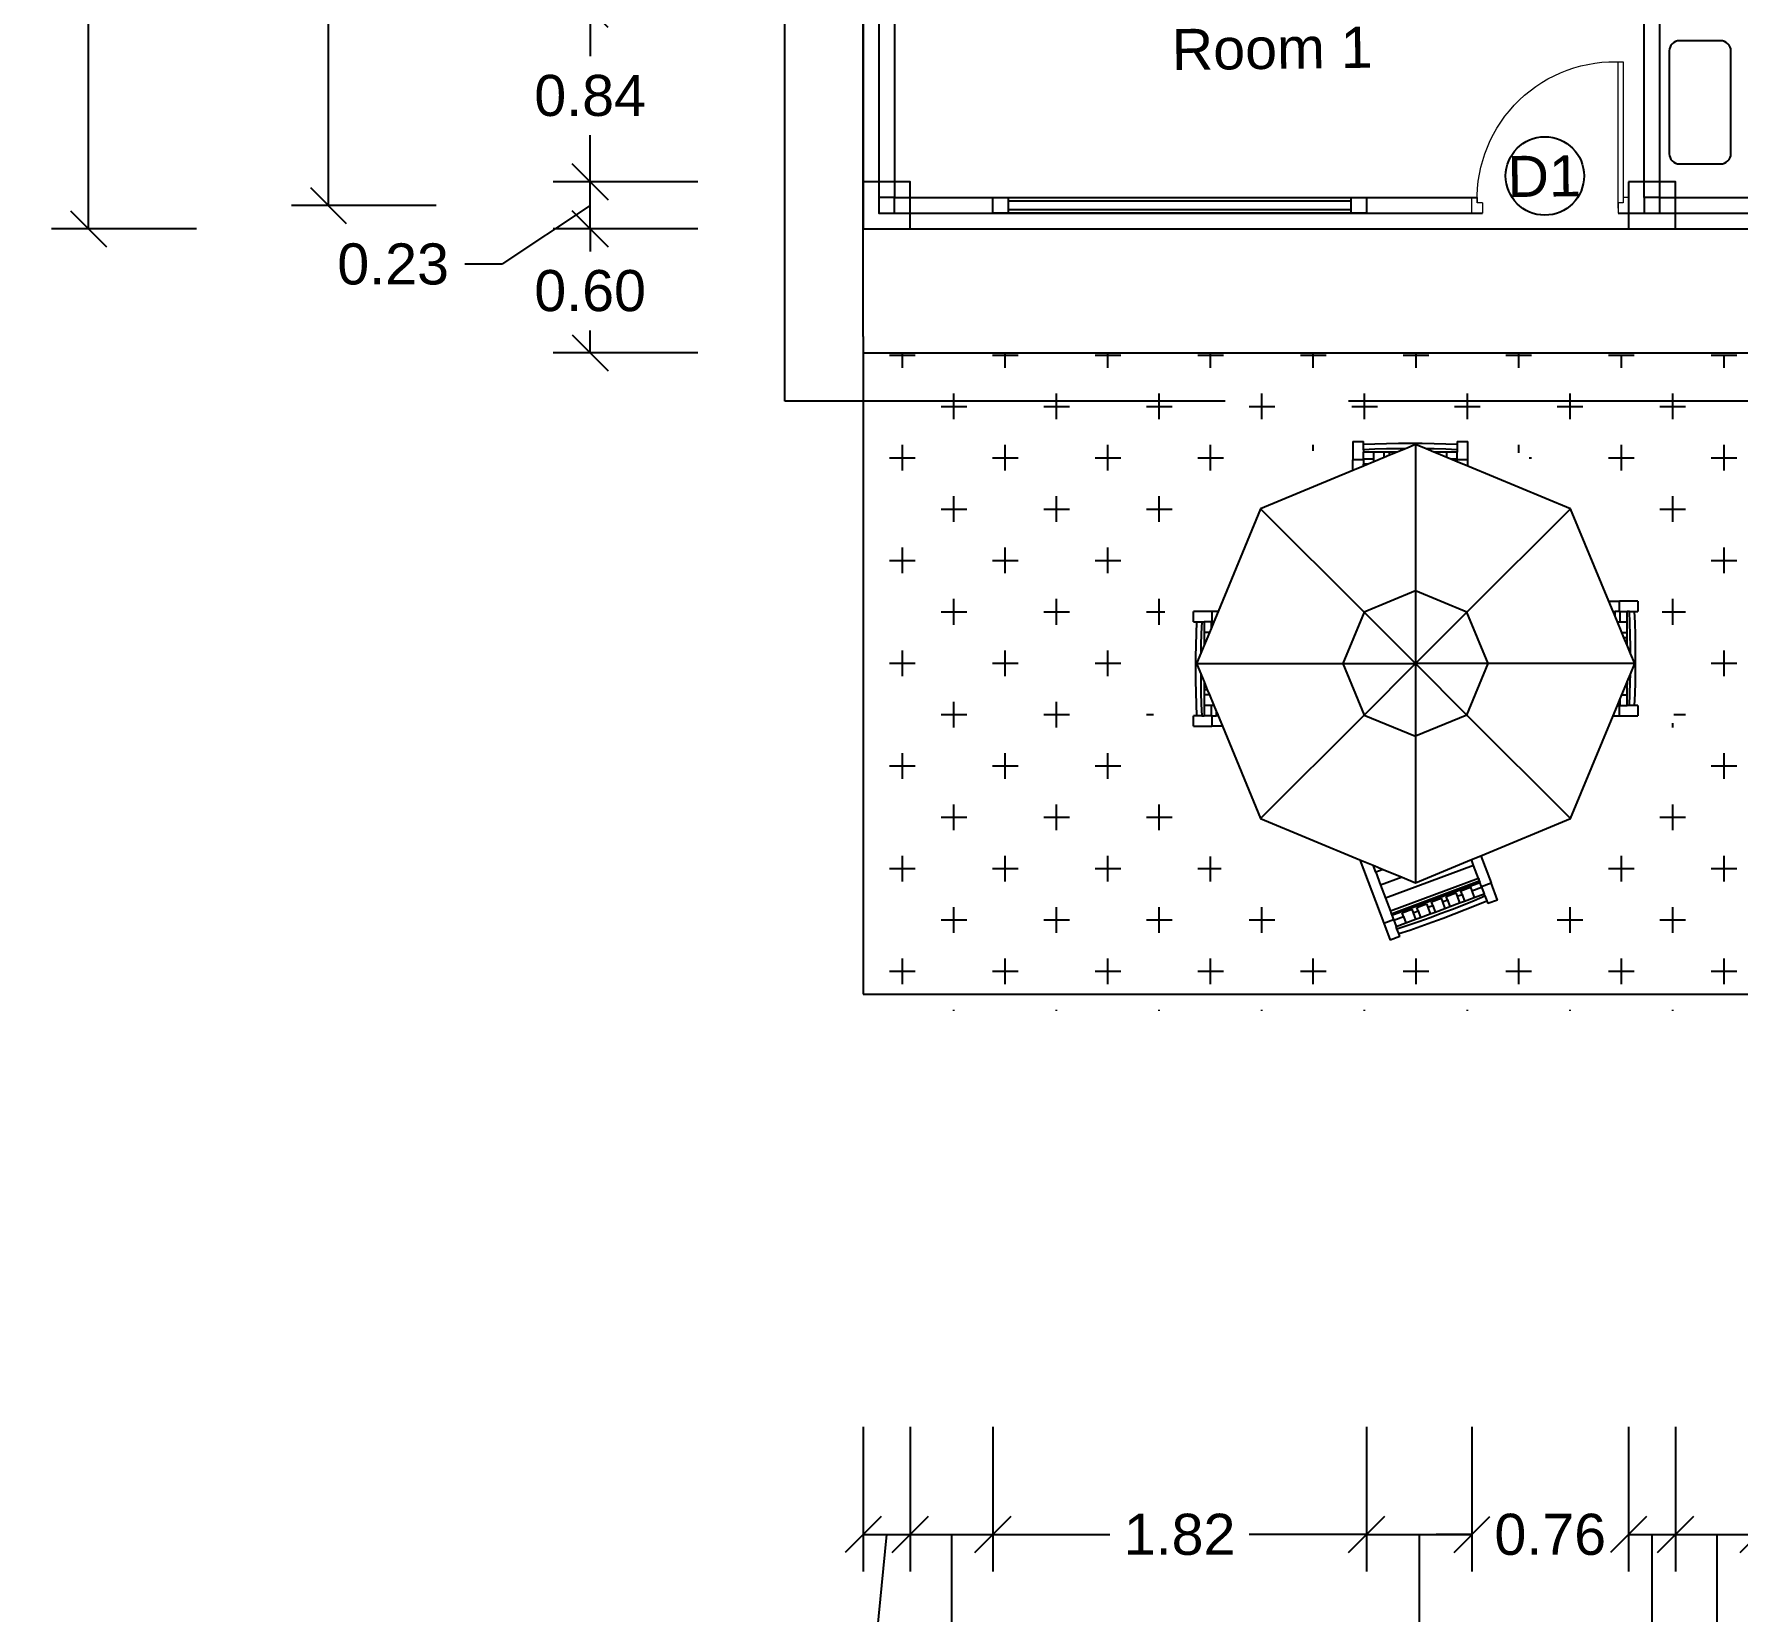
# Model space of a CAD drawing. Header units: metres. Extents: x 428 to 3974, y -4076 to 3914.
# Drawn here: x 1081.79 to 1090.09, y -3853.94 to -3846.26 of the extents above; entities that cross this region are included whole.
import ezdxf

# ---------------------------------------------------------------- set-up
doc = ezdxf.new("R2010")
doc.units = ezdxf.units.M
doc.header["$MEASUREMENT"] = 0
doc.header["$PDMODE"] = 2
doc.linetypes.add('ACAD_ISO02W100', pattern=[15, 12, -3])
for name, color, linetype in [('Dimension', 7, 'Continuous'), ('Edges', 7, 'Continuous'), ('M20 concreting', 3, 'Continuous'), ('ms section', 5, 'Continuous'), ('projected_site_clearence', 150, 'Continuous'), ('wall', 150, 'Continuous'), ('window', 2, 'Continuous')]:
    doc.layers.add(name, color=color, linetype=linetype)
doc.layers.add('Doors', color=3, linetype='Continuous', lineweight=20)
doc.styles.add('labor camp', font='arial.ttf')
doc.dimstyles.new('1@100', dxfattribs={"dimtxt": 0.2, "dimasz": 0.175, "dimexe": 0.18, "dimexo": 0.0625, "dimgap": 0.09, "dimtad": 0, "dimtih": 1, "dimtoh": 1, "dimzin": 0, "dimdsep": 46, "dimtxsty": 'labor camp', "dimblk": 'OBLIQUE', "dimcen": 0.09, "dimadec": 0, "dimazin": 0, "dimtfac": 1, "dimtofl": 0, "dimtmove": 1, "dimatfit": 3, "dimfxl": 0.525, "dimfxlon": 1, "dimtolj": 1, "dimtzin": 0, "dimarcsym": 0})

# ---------------------------------------------------------------- blocks, each defined once
blk = doc.blocks.new('*U71')
at = {"layer": 'Doors', "color": 202}
for p, q in [((-0.7366, -0.0762), (-0.7366, -0.0508)), ((-0.7112, -0.0508), (-0.7366, -0.0508)), ((-0.7366, -0.0508), (-0.7366, -0.0762)), ((-0.0254, -0.0508), (-0.0508, -0.0508)), ((-0.0254, -0.0762), (-0.0254, -0.0508)), ((-0.0254, -0.0762), (-0.0254, -0.0762))]:
    blk.add_line(p, q, dxfattribs=at)
for points in [[(-0.7112, -0.0508), (-0.7112, 0), (-0.762, 0), (-0.762, -0.0762), (-0.7366, -0.0762)], [(-0.0508, -0.0508), (-0.0508, 0), (0, 0), (0, -0.0762), (-0.0254, -0.0762)], [(-0.0508, -0.0254), (-0.0508, -0.7366), (-0.0254, -0.7366), (-0.0254, -0.0762)]]:
    blk.add_lwpolyline(points, dxfattribs=at)
blk.add_arc((-0.0678, -0.0685), 0.6691, 178.48053, 273.63114, dxfattribs=at)
blk = doc.blocks.new('_Oblique')
at = {"color": 0, "linetype": 'ByBlock', "lineweight": -2}
blk.add_line((-0.5, -0.5), (0.5, 0.5), dxfattribs=at)
blk = doc.blocks.new('*D115')
at = {"layer": 'Defpoints', "color": 0, "transparency": 16777216}
for p in [(1085.8299, -3847.2098), (1086.0585, -3847.2098), (1086.0585, -3853.5664)]:
    blk.add_point(p, dxfattribs=at)
at = {"layer": 'window', "color": 0, "lineweight": -2, "transparency": 16777216}
for p, q in [((1085.8299, -3853.0414), (1085.8299, -3853.7464)), ((1086.0585, -3853.0414), (1086.0585, -3853.7464)), ((1085.8299, -3853.5664), (1086.0585, -3853.5664)), ((1085.9442, -3853.5664), (1085.8816, -3854.2002)), ((1085.8816, -3854.2002), (1085.7016, -3854.2002))]:
    blk.add_line(p, q, dxfattribs=at)
at = {"layer": 'window', "color": 0, "lineweight": -2, "transparency": 16777216, "xscale": 0.175, "yscale": 0.175, "zscale": 0.175, "rotation": 180}
blk.add_blockref('_Oblique', (1085.8299, -3853.5664), dxfattribs=at)
at = {"layer": 'window', "color": 0, "lineweight": -2, "transparency": 16777216, "xscale": 0.175, "yscale": 0.175, "zscale": 0.175}
blk.add_blockref('_Oblique', (1086.0585, -3853.5664), dxfattribs=at)
at = {"layer": 'window', "color": 0, "transparency": 16777216, "insert": (1085.3518, -3854.2002), "char_height": 0.2, "attachment_point": 5, "style": 'labor camp'}
blk.add_mtext('\\A1;0.23', dxfattribs=at)
blk = doc.blocks.new('*D116')
at = {"layer": 'Defpoints', "color": 0, "transparency": 16777216}
for p in [(1086.0585, -3847.2098), (1086.4611, -3847.1336), (1086.4611, -3853.5664)]:
    blk.add_point(p, dxfattribs=at)
at = {"layer": 'window', "color": 0, "lineweight": -2, "transparency": 16777216}
for p, q in [((1086.0585, -3853.0414), (1086.0585, -3853.7464)), ((1086.4611, -3853.0414), (1086.4611, -3853.7464)), ((1086.0585, -3853.5664), (1086.4611, -3853.5664)), ((1086.2598, -3853.5664), (1086.2598, -3854.1999)), ((1086.2598, -3854.1999), (1086.4398, -3854.1999))]:
    blk.add_line(p, q, dxfattribs=at)
at = {"layer": 'window', "color": 0, "lineweight": -2, "transparency": 16777216, "xscale": 0.175, "yscale": 0.175, "zscale": 0.175, "rotation": 180}
blk.add_blockref('_Oblique', (1086.0585, -3853.5664), dxfattribs=at)
at = {"layer": 'window', "color": 0, "lineweight": -2, "transparency": 16777216, "xscale": 0.175, "yscale": 0.175, "zscale": 0.175}
blk.add_blockref('_Oblique', (1086.4611, -3853.5664), dxfattribs=at)
at = {"layer": 'window', "color": 0, "transparency": 16777216, "insert": (1086.7892, -3854.1999), "char_height": 0.2, "attachment_point": 5, "style": 'labor camp'}
blk.add_mtext('\\A1;0.40', dxfattribs=at)
blk = doc.blocks.new('*D117')
at = {"layer": 'Defpoints', "color": 0, "transparency": 16777216}
for p in [(1086.4611, -3847.1336), (1088.2799, -3847.1336), (1088.2799, -3853.5664)]:
    blk.add_point(p, dxfattribs=at)
at = {"layer": 'window', "color": 0, "lineweight": -2, "transparency": 16777216}
for p, q in [((1086.4611, -3853.0414), (1086.4611, -3853.7464)), ((1088.2799, -3853.0414), (1088.2799, -3853.7464)), ((1086.4611, -3853.5664), (1087.0312, -3853.5664)), ((1088.2799, -3853.5664), (1087.7098, -3853.5664))]:
    blk.add_line(p, q, dxfattribs=at)
at = {"layer": 'window', "color": 0, "lineweight": -2, "transparency": 16777216, "xscale": 0.175, "yscale": 0.175, "zscale": 0.175, "rotation": 180}
blk.add_blockref('_Oblique', (1086.4611, -3853.5664), dxfattribs=at)
at = {"layer": 'window', "color": 0, "lineweight": -2, "transparency": 16777216, "xscale": 0.175, "yscale": 0.175, "zscale": 0.175}
blk.add_blockref('_Oblique', (1088.2799, -3853.5664), dxfattribs=at)
at = {"layer": 'window', "color": 0, "transparency": 16777216, "insert": (1087.3705, -3853.5664), "char_height": 0.2, "attachment_point": 5, "style": 'labor camp'}
blk.add_mtext('\\A1;1.82', dxfattribs=at)
blk = doc.blocks.new('*D118')
at = {"layer": 'Defpoints', "color": 0, "transparency": 16777216}
for p in [(1088.2799, -3847.1336), (1088.7941, -3847.1336), (1088.7941, -3853.5664)]:
    blk.add_point(p, dxfattribs=at)
at = {"layer": 'window', "color": 0, "lineweight": -2, "transparency": 16777216}
for p, q in [((1088.2799, -3853.0414), (1088.2799, -3853.7464)), ((1088.7941, -3853.0414), (1088.7941, -3853.7464)), ((1088.2799, -3853.5664), (1088.7941, -3853.5664)), ((1088.537, -3853.5664), (1088.537, -3854.1999)), ((1088.537, -3854.1999), (1088.717, -3854.1999))]:
    blk.add_line(p, q, dxfattribs=at)
at = {"layer": 'window', "color": 0, "lineweight": -2, "transparency": 16777216, "xscale": 0.175, "yscale": 0.175, "zscale": 0.175, "rotation": 180}
blk.add_blockref('_Oblique', (1088.2799, -3853.5664), dxfattribs=at)
at = {"layer": 'window', "color": 0, "lineweight": -2, "transparency": 16777216, "xscale": 0.175, "yscale": 0.175, "zscale": 0.175}
blk.add_blockref('_Oblique', (1088.7941, -3853.5664), dxfattribs=at)
at = {"layer": 'window', "color": 0, "transparency": 16777216, "insert": (1089.0475, -3854.1999), "char_height": 0.2, "attachment_point": 5, "style": 'labor camp'}
blk.add_mtext('\\A1;0.51', dxfattribs=at)
blk = doc.blocks.new('*D119')
at = {"layer": 'Defpoints', "color": 0, "transparency": 16777216}
for p in [(1088.7941, -3847.1336), (1089.5561, -3847.1336), (1089.5561, -3853.5664)]:
    blk.add_point(p, dxfattribs=at)
at = {"layer": 'window', "color": 0, "lineweight": -2, "transparency": 16777216}
for p, q in [((1088.7941, -3853.0414), (1088.7941, -3853.7464)), ((1089.5561, -3853.0414), (1089.5561, -3853.7464)), ((1088.7941, -3853.5664), (1088.6191, -3853.5664)), ((1089.5561, -3853.5664), (1089.7311, -3853.5664))]:
    blk.add_line(p, q, dxfattribs=at)
at = {"layer": 'window', "color": 0, "lineweight": -2, "transparency": 16777216, "xscale": 0.175, "yscale": 0.175, "zscale": 0.175}
blk.add_blockref('_Oblique', (1088.7941, -3853.5664), dxfattribs=at)
at = {"layer": 'window', "color": 0, "lineweight": -2, "transparency": 16777216, "xscale": 0.175, "yscale": 0.175, "zscale": 0.175, "rotation": 180}
blk.add_blockref('_Oblique', (1089.5561, -3853.5664), dxfattribs=at)
at = {"layer": 'window', "color": 0, "transparency": 16777216, "insert": (1089.1751, -3853.5664), "char_height": 0.2, "attachment_point": 5, "style": 'labor camp'}
blk.add_mtext('\\A1;0.76', dxfattribs=at)
blk = doc.blocks.new('*D120')
at = {"layer": 'Defpoints', "color": 0, "transparency": 16777216}
for p in [(1089.5561, -3847.1336), (1089.7847, -3847.2098), (1089.7847, -3853.5664)]:
    blk.add_point(p, dxfattribs=at)
at = {"layer": 'window', "color": 0, "lineweight": -2, "transparency": 16777216}
for p, q in [((1089.5561, -3853.0414), (1089.5561, -3853.7464)), ((1089.7847, -3853.0414), (1089.7847, -3853.7464)), ((1089.5561, -3853.5664), (1089.7847, -3853.5664)), ((1089.6704, -3853.5664), (1089.6704, -3854.2002)), ((1089.6704, -3854.2002), (1089.8504, -3854.2002))]:
    blk.add_line(p, q, dxfattribs=at)
at = {"layer": 'window', "color": 0, "lineweight": -2, "transparency": 16777216, "xscale": 0.175, "yscale": 0.175, "zscale": 0.175, "rotation": 180}
blk.add_blockref('_Oblique', (1089.5561, -3853.5664), dxfattribs=at)
at = {"layer": 'window', "color": 0, "lineweight": -2, "transparency": 16777216, "xscale": 0.175, "yscale": 0.175, "zscale": 0.175}
blk.add_blockref('_Oblique', (1089.7847, -3853.5664), dxfattribs=at)
at = {"layer": 'window', "color": 0, "transparency": 16777216, "insert": (1090.2002, -3854.2002), "char_height": 0.2, "attachment_point": 5, "style": 'labor camp'}
blk.add_mtext('\\A1;0.23', dxfattribs=at)
blk = doc.blocks.new('*D121')
at = {"layer": 'Defpoints', "color": 0, "transparency": 16777216}
for p in [(1089.7847, -3847.2098), (1090.1873, -3847.1336), (1090.1873, -3853.5664)]:
    blk.add_point(p, dxfattribs=at)
at = {"layer": 'window', "color": 0, "lineweight": -2, "transparency": 16777216}
for p, q in [((1089.7847, -3853.0414), (1089.7847, -3853.7464)), ((1090.1873, -3853.0414), (1090.1873, -3853.7464)), ((1089.7847, -3853.5664), (1090.1873, -3853.5664)), ((1089.986, -3853.5664), (1089.986, -3854.1999)), ((1089.986, -3854.1999), (1090.166, -3854.1999))]:
    blk.add_line(p, q, dxfattribs=at)
at = {"layer": 'window', "color": 0, "lineweight": -2, "transparency": 16777216, "xscale": 0.175, "yscale": 0.175, "zscale": 0.175, "rotation": 180}
blk.add_blockref('_Oblique', (1089.7847, -3853.5664), dxfattribs=at)
at = {"layer": 'window', "color": 0, "lineweight": -2, "transparency": 16777216, "xscale": 0.175, "yscale": 0.175, "zscale": 0.175}
blk.add_blockref('_Oblique', (1090.1873, -3853.5664), dxfattribs=at)
at = {"layer": 'window', "color": 0, "transparency": 16777216, "insert": (1090.5154, -3854.1999), "char_height": 0.2, "attachment_point": 5, "style": 'labor camp'}
blk.add_mtext('\\A1;0.40', dxfattribs=at)
blk = doc.blocks.new('*D129')
at = {"layer": 'Defpoints', "color": 0, "transparency": 16777216}
for p in [(1085.9442, -3847.1336), (1089.6704, -3847.1336), (1089.6704, -3854.8179)]:
    blk.add_point(p, dxfattribs=at)
at = {"layer": 'window', "color": 0, "lineweight": -2, "transparency": 16777216}
for p, q in [((1085.9442, -3854.2929), (1085.9442, -3854.9979)), ((1089.6704, -3854.2929), (1089.6704, -3854.9979)), ((1085.9442, -3854.8179), (1087.4576, -3854.8179)), ((1089.6704, -3854.8179), (1088.157, -3854.8179))]:
    blk.add_line(p, q, dxfattribs=at)
at = {"layer": 'window', "color": 0, "lineweight": -2, "transparency": 16777216, "xscale": 0.175, "yscale": 0.175, "zscale": 0.175, "rotation": 180}
blk.add_blockref('_Oblique', (1085.9442, -3854.8179), dxfattribs=at)
at = {"layer": 'window', "color": 0, "lineweight": -2, "transparency": 16777216, "xscale": 0.175, "yscale": 0.175, "zscale": 0.175}
blk.add_blockref('_Oblique', (1089.6704, -3854.8179), dxfattribs=at)
at = {"layer": 'window', "color": 0, "transparency": 16777216, "insert": (1087.8073, -3854.8179), "char_height": 0.2, "attachment_point": 5, "style": 'labor camp'}
blk.add_mtext('\\A1;3.73', dxfattribs=at)
blk = doc.blocks.new('*D130')
at = {"layer": 'Defpoints', "color": 0, "transparency": 16777216}
for p in [(1089.6704, -3847.1336), (1093.3966, -3847.1336), (1093.3966, -3854.8179)]:
    blk.add_point(p, dxfattribs=at)
at = {"layer": 'window', "color": 0, "lineweight": -2, "transparency": 16777216}
for p, q in [((1089.6704, -3854.2929), (1089.6704, -3854.9979)), ((1093.3966, -3854.2929), (1093.3966, -3854.9979)), ((1089.6704, -3854.8179), (1091.1838, -3854.8179)), ((1093.3966, -3854.8179), (1091.8832, -3854.8179))]:
    blk.add_line(p, q, dxfattribs=at)
at = {"layer": 'window', "color": 0, "lineweight": -2, "transparency": 16777216, "xscale": 0.175, "yscale": 0.175, "zscale": 0.175, "rotation": 180}
blk.add_blockref('_Oblique', (1089.6704, -3854.8179), dxfattribs=at)
at = {"layer": 'window', "color": 0, "lineweight": -2, "transparency": 16777216, "xscale": 0.175, "yscale": 0.175, "zscale": 0.175}
blk.add_blockref('_Oblique', (1093.3966, -3854.8179), dxfattribs=at)
at = {"layer": 'window', "color": 0, "transparency": 16777216, "insert": (1091.5335, -3854.8179), "char_height": 0.2, "attachment_point": 5, "style": 'labor camp'}
blk.add_mtext('\\A1;3.73', dxfattribs=at)
blk = doc.blocks.new('*D87')
at = {"layer": 'Defpoints', "color": 0, "transparency": 16777216}
for p in [(1085.8299, -3847.2098), (1097.4309, -3850.936), (1097.4309, -3855.5705)]:
    blk.add_point(p, dxfattribs=at)
at = {"layer": 'window', "color": 0, "lineweight": -2, "transparency": 16777216}
for p, q in [((1085.8299, -3855.0455), (1085.8299, -3855.7505)), ((1097.4309, -3855.0455), (1097.4309, -3855.7505)), ((1085.8299, -3855.5705), (1091.2127, -3855.5705)), ((1097.4309, -3855.5705), (1092.0481, -3855.5705))]:
    blk.add_line(p, q, dxfattribs=at)
at = {"layer": 'window', "color": 0, "lineweight": -2, "transparency": 16777216, "xscale": 0.175, "yscale": 0.175, "zscale": 0.175, "rotation": 180}
blk.add_blockref('_Oblique', (1085.8299, -3855.5705), dxfattribs=at)
at = {"layer": 'window', "color": 0, "lineweight": -2, "transparency": 16777216, "xscale": 0.175, "yscale": 0.175, "zscale": 0.175}
blk.add_blockref('_Oblique', (1097.4309, -3855.5705), dxfattribs=at)
at = {"layer": 'window', "color": 0, "transparency": 16777216, "insert": (1091.6304, -3855.5705), "char_height": 0.2, "attachment_point": 5, "style": 'labor camp'}
blk.add_mtext('\\A1;11.60', dxfattribs=at)
blk = doc.blocks.new('*D132')
at = {"layer": 'Defpoints', "color": 0, "transparency": 16777216}
for p in [(1085.8299, -3847.2098), (1084.5009, -3847.8136), (1085.8299, -3847.8136)]:
    blk.add_point(p, dxfattribs=at)
at = {"layer": 'window', "color": 0, "lineweight": -2, "transparency": 16777216}
for p, q in [((1085.0259, -3847.2098), (1084.3209, -3847.2098)), ((1084.5009, -3847.2098), (1084.5009, -3847.3196)), ((1084.5009, -3847.8136), (1084.5009, -3847.7038)), ((1085.0259, -3847.8136), (1084.3209, -3847.8136))]:
    blk.add_line(p, q, dxfattribs=at)
at = {"layer": 'window', "color": 0, "lineweight": -2, "transparency": 16777216, "xscale": 0.175, "yscale": 0.175, "zscale": 0.175}
for p, rotation in [((1084.5009, -3847.2098), 90), ((1084.5009, -3847.8136), 270)]:
    blk.add_blockref('_Oblique', p, dxfattribs=dict(at, rotation=rotation))
at = {"layer": 'window', "color": 0, "transparency": 16777216, "insert": (1084.5009, -3847.5117), "char_height": 0.2, "attachment_point": 5, "style": 'labor camp'}
blk.add_mtext('\\A1;0.60', dxfattribs=at)
blk = doc.blocks.new('*D133')
at = {"layer": 'Defpoints', "color": 0, "transparency": 16777216}
for p in [(1084.5009, -3846.9812), (1085.8299, -3846.9812), (1085.8299, -3847.2098)]:
    blk.add_point(p, dxfattribs=at)
at = {"layer": 'window', "color": 0, "lineweight": -2, "transparency": 16777216}
for p, q in [((1085.0259, -3846.9812), (1084.3209, -3846.9812)), ((1084.5009, -3847.2098), (1084.5009, -3846.9812)), ((1084.5009, -3847.0955), (1084.0715, -3847.3819)), ((1085.0259, -3847.2098), (1084.3209, -3847.2098)), ((1084.0715, -3847.3819), (1083.8915, -3847.3819))]:
    blk.add_line(p, q, dxfattribs=at)
at = {"layer": 'window', "color": 0, "lineweight": -2, "transparency": 16777216, "xscale": 0.175, "yscale": 0.175, "zscale": 0.175}
for p, rotation in [((1084.5009, -3846.9812), 90), ((1084.5009, -3847.2098), 270)]:
    blk.add_blockref('_Oblique', p, dxfattribs=dict(at, rotation=rotation))
at = {"layer": 'window', "color": 0, "transparency": 16777216, "insert": (1083.5418, -3847.3819), "char_height": 0.2, "attachment_point": 5, "style": 'labor camp'}
blk.add_mtext('\\A1;0.23', dxfattribs=at)
blk = doc.blocks.new('*D134')
at = {"layer": 'Defpoints', "color": 0, "transparency": 16777216}
for p in [(1084.5009, -3846.1418), (1085.9061, -3846.1418), (1085.8299, -3846.9812)]:
    blk.add_point(p, dxfattribs=at)
at = {"layer": 'window', "color": 0, "lineweight": -2, "transparency": 16777216}
for p, q in [((1085.0259, -3846.1418), (1084.3209, -3846.1418)), ((1084.5009, -3846.1418), (1084.5009, -3846.3694)), ((1084.5009, -3846.9812), (1084.5009, -3846.7536)), ((1085.0259, -3846.9812), (1084.3209, -3846.9812))]:
    blk.add_line(p, q, dxfattribs=at)
at = {"layer": 'window', "color": 0, "lineweight": -2, "transparency": 16777216, "xscale": 0.175, "yscale": 0.175, "zscale": 0.175}
for p, rotation in [((1084.5009, -3846.1418), 90), ((1084.5009, -3846.9812), 270)]:
    blk.add_blockref('_Oblique', p, dxfattribs=dict(at, rotation=rotation))
at = {"layer": 'window', "color": 0, "transparency": 16777216, "insert": (1084.5009, -3846.5615), "char_height": 0.2, "attachment_point": 5, "style": 'labor camp'}
blk.add_mtext('\\A1;0.84', dxfattribs=at)
blk = doc.blocks.new('*D138')
at = {"layer": 'Defpoints', "color": 0, "transparency": 16777216}
for p in [(1085.9061, -3843.3693), (1083.2264, -3847.0955), (1085.9061, -3847.0955)]:
    blk.add_point(p, dxfattribs=at)
at = {"layer": 'window', "color": 0, "lineweight": -2, "transparency": 16777216}
for p, q in [((1083.7514, -3843.3693), (1083.0464, -3843.3693)), ((1083.2264, -3843.3693), (1083.2264, -3845.0402)), ((1083.2264, -3847.0955), (1083.2264, -3845.4246)), ((1083.7514, -3847.0955), (1083.0464, -3847.0955))]:
    blk.add_line(p, q, dxfattribs=at)
at = {"layer": 'window', "color": 0, "lineweight": -2, "transparency": 16777216, "xscale": 0.175, "yscale": 0.175, "zscale": 0.175}
for p, rotation in [((1083.2264, -3843.3693), 90), ((1083.2264, -3847.0955), 270)]:
    blk.add_blockref('_Oblique', p, dxfattribs=dict(at, rotation=rotation))
at = {"layer": 'window', "color": 0, "transparency": 16777216, "insert": (1083.2264, -3845.2324), "char_height": 0.2, "attachment_point": 5, "style": 'labor camp'}
blk.add_mtext('\\A1;3.73', dxfattribs=at)
blk = doc.blocks.new('*D88')
at = {"layer": 'Defpoints', "color": 0, "transparency": 16777216}
for p in [(1085.8299, -3843.255), (1082.0588, -3847.2098), (1085.8299, -3847.2098)]:
    blk.add_point(p, dxfattribs=at)
at = {"layer": 'window', "color": 0, "lineweight": -2, "transparency": 16777216}
for p, q in [((1082.5838, -3843.255), (1081.8788, -3843.255)), ((1082.0588, -3843.255), (1082.0588, -3845.0402)), ((1082.0588, -3847.2098), (1082.0588, -3845.4246)), ((1082.5838, -3847.2098), (1081.8788, -3847.2098))]:
    blk.add_line(p, q, dxfattribs=at)
at = {"layer": 'window', "color": 0, "lineweight": -2, "transparency": 16777216, "xscale": 0.175, "yscale": 0.175, "zscale": 0.175}
for p, rotation in [((1082.0588, -3843.255), 90), ((1082.0588, -3847.2098), 270)]:
    blk.add_blockref('_Oblique', p, dxfattribs=dict(at, rotation=rotation))
at = {"layer": 'window', "color": 0, "transparency": 16777216, "insert": (1082.0588, -3845.2324), "char_height": 0.2, "attachment_point": 5, "style": 'labor camp'}
blk.add_mtext('\\A1;3.95', dxfattribs=at)

msp = doc.modelspace()

# ---------------------------------------------------------------- hatches: boundary and pattern name
at = {"layer": 'window'}
h = msp.add_hatch(dxfattribs=at)
h.set_pattern_fill('CROSS', color=3, style=0)
h.set_pattern_definition([(0, (972.2088, -3805.5744), (0.25, 0.25), [0.125, -0.375]), (90, (972.2713, -3805.6369), (-0.25, 0.25), [0.125, -0.375])])
h.paths.add_polyline_path([(1096.9071, -3847.8351), (1085.8299, -3847.8136), (1085.8299, -3851.016), (1096.9071, -3851.016)])
h.paths.add_polyline_path([(1089.7806, -3849.4643, -1), (1087.2381, -3849.4643, -1)], flags=16)
h.paths.add_polyline_path([(1093.068, -3848.6314), (1093.749, -3848.6314), (1093.749, -3850.4314), (1093.068, -3850.4314)], flags=16)
h.paths.add_polyline_path([(1094.4633, -3848.125), (1096.1474, -3848.125), (1096.1474, -3850.9509), (1094.4633, -3850.9509)], flags=16)

# ---------------------------------------------------------------- linework, layer by layer
at = {"layer": 'Dimension'}
msp.add_circle((1089.1489, -3846.9522), 0.1909, dxfattribs=at)
at = {"layer": 'Edges'}
for p, q in [((1088.2147, -3848.2448), (1088.2655, -3848.2448)), ((1088.7227, -3848.2448), (1088.7735, -3848.2448)), ((1089.601, -3849.0216), (1089.601, -3849.0724)), ((1087.438, -3849.1232), (1087.438, -3849.0724)), ((1089.601, -3849.5296), (1089.601, -3849.5804)), ((1087.438, -3849.6312), (1087.438, -3849.5804)), ((1088.7393, -3850.4327), (1088.7869, -3850.4149)), ((1088.4538, -3850.5394), (1088.5014, -3850.5217)), ((1088.5252, -3850.5128), (1088.5727, -3850.495)), ((1088.9186, -3850.4771), (1088.871, -3850.4949)), ((1088.4428, -3850.655), (1088.3952, -3850.6728))]:
    msp.add_line(p, q, dxfattribs=at)
at = {"layer": 'Edges', "color": 57, "true_color": 0x917837}
for p, q in [((1088.2147, -3848.2448), (1088.2147, -3848.3337)), ((1088.2655, -3848.26), (1088.2655, -3848.2448)), ((1088.3216, -3848.2578), (1088.2655, -3848.26)), ((1088.2655, -3848.2851), (1088.2655, -3848.26)), ((1088.3216, -3848.2829), (1088.2655, -3848.2851)), ((1088.2655, -3848.2851), (1088.2655, -3848.2965)), ((1088.3786, -3848.2563), (1088.3216, -3848.2578)), ((1088.3786, -3848.2814), (1088.3216, -3848.2829)), ((1088.4362, -3848.2553), (1088.3786, -3848.2563)), ((1088.4362, -3848.2804), (1088.3786, -3848.2814)), ((1088.4941, -3848.255), (1088.4362, -3848.2553)), ((1088.4696, -3848.2802), (1088.4362, -3848.2804)), ((1088.552, -3848.2553), (1088.4941, -3848.255)), ((1088.6096, -3848.2563), (1088.552, -3848.2553)), ((1088.6096, -3848.2814), (1088.5706, -3848.2807)), ((1088.6666, -3848.2578), (1088.6096, -3848.2563)), ((1088.6666, -3848.2829), (1088.6096, -3848.2814)), ((1088.7227, -3848.26), (1088.6666, -3848.2578)), ((1088.7227, -3848.2851), (1088.6666, -3848.2829)), ((1088.7227, -3848.2448), (1088.7227, -3848.26)), ((1088.7227, -3848.26), (1088.7227, -3848.2851)), ((1088.7227, -3848.2851), (1088.7227, -3848.2965)), ((1088.7735, -3848.3337), (1088.7735, -3848.2448)), ((1088.2655, -3848.3337), (1088.2147, -3848.3337)), ((1088.2147, -3848.3858), (1088.2147, -3848.3337)), ((1088.3163, -3848.2965), (1088.2655, -3848.2965)), ((1088.2655, -3848.3304), (1088.2655, -3848.2965)), ((1088.3163, -3848.3304), (1088.2655, -3848.3304)), ((1088.2655, -3848.3337), (1088.2655, -3848.3304)), ((1088.2655, -3848.3337), (1088.2655, -3848.3555)), ((1088.2879, -3848.3555), (1088.2655, -3848.3555)), ((1088.2655, -3848.3631), (1088.2655, -3848.3555)), ((1088.2655, -3848.3648), (1088.2655, -3848.3631)), ((1088.2695, -3848.3631), (1088.2655, -3848.3631)), ((1088.3163, -3848.3304), (1088.3163, -3848.2965)), ((1088.3671, -3848.2965), (1088.3163, -3848.2965)), ((1088.3163, -3848.3437), (1088.3163, -3848.3304)), ((1088.3671, -3848.3227), (1088.3671, -3848.2965)), ((1088.3925, -3848.2965), (1088.3671, -3848.2965)), ((1088.3925, -3848.3122), (1088.3925, -3848.2965)), ((1088.4304, -3848.2965), (1088.3925, -3848.2965)), ((1088.6211, -3848.2965), (1088.6087, -3848.2965)), ((1088.6211, -3848.3017), (1088.6211, -3848.2965)), ((1088.6719, -3848.2965), (1088.6211, -3848.2965)), ((1088.6719, -3848.3227), (1088.6719, -3848.2965)), ((1088.7227, -3848.2965), (1088.6719, -3848.2965)), ((1088.7227, -3848.3304), (1088.6905, -3848.3304)), ((1088.7227, -3848.3304), (1088.7227, -3848.2965)), ((1088.7227, -3848.3337), (1088.7227, -3848.3304)), ((1088.7735, -3848.3337), (1088.7227, -3848.3337)), ((1088.7227, -3848.3437), (1088.7227, -3848.3337)), ((1088.7735, -3848.3648), (1088.7735, -3848.3337)), ((1089.4601, -3849.0216), (1089.5122, -3849.0216)), ((1089.5122, -3849.0724), (1089.5122, -3849.0216)), ((1089.601, -3849.0216), (1089.5122, -3849.0216)), ((1087.5269, -3849.0724), (1087.438, -3849.0724)), ((1087.5269, -3849.0724), (1087.5269, -3849.1232)), ((1087.5579, -3849.0724), (1087.5269, -3849.0724)), ((1089.4811, -3849.0724), (1089.4828, -3849.0724)), ((1089.4828, -3849.0724), (1089.4904, -3849.0724)), ((1089.4828, -3849.0764), (1089.4828, -3849.0724)), ((1089.4904, -3849.0947), (1089.4904, -3849.0724)), ((1089.5122, -3849.0724), (1089.4904, -3849.0724)), ((1089.5122, -3849.0724), (1089.5155, -3849.0724)), ((1089.5155, -3849.1232), (1089.5155, -3849.0724)), ((1089.5155, -3849.0724), (1089.5494, -3849.0724)), ((1089.5494, -3849.1232), (1089.5494, -3849.0724)), ((1089.5608, -3849.0724), (1089.5494, -3849.0724)), ((1089.563, -3849.1285), (1089.5608, -3849.0724)), ((1089.5608, -3849.0724), (1089.5859, -3849.0724)), ((1089.5881, -3849.1285), (1089.5859, -3849.0724)), ((1089.5859, -3849.0724), (1089.601, -3849.0724)), ((1087.438, -3849.1232), (1087.4531, -3849.1232)), ((1087.451, -3849.1793), (1087.4494, -3849.2363)), ((1087.4531, -3849.1232), (1087.451, -3849.1793)), ((1087.4531, -3849.1232), (1087.4783, -3849.1232)), ((1087.4761, -3849.1793), (1087.4745, -3849.2363)), ((1087.4783, -3849.1232), (1087.4761, -3849.1793)), ((1087.4783, -3849.1232), (1087.4896, -3849.1232)), ((1087.4896, -3849.1232), (1087.4896, -3849.174)), ((1087.5236, -3849.1232), (1087.4896, -3849.1232)), ((1087.5158, -3849.174), (1087.4896, -3849.174)), ((1087.4896, -3849.174), (1087.4896, -3849.2248)), ((1087.5236, -3849.1232), (1087.5236, -3849.1553)), ((1087.5269, -3849.1232), (1087.5236, -3849.1232)), ((1087.5369, -3849.1232), (1087.5269, -3849.1232)), ((1089.5022, -3849.1232), (1089.5155, -3849.1232)), ((1089.5155, -3849.1232), (1089.5494, -3849.1232)), ((1089.5232, -3849.174), (1089.5494, -3849.174)), ((1089.5337, -3849.1994), (1089.5494, -3849.1994)), ((1089.5494, -3849.174), (1089.5494, -3849.1232)), ((1089.5494, -3849.1994), (1089.5494, -3849.174)), ((1089.5494, -3849.2372), (1089.5494, -3849.1994)), ((1089.5645, -3849.1855), (1089.563, -3849.1285)), ((1089.5655, -3849.2431), (1089.5645, -3849.1855)), ((1089.5896, -3849.1855), (1089.5881, -3849.1285)), ((1089.5906, -3849.2431), (1089.5896, -3849.1855)), ((1087.4494, -3849.2363), (1087.4485, -3849.2939)), ((1087.4745, -3849.2363), (1087.4739, -3849.2753)), ((1087.4948, -3849.2248), (1087.4896, -3849.2248)), ((1087.4896, -3849.2248), (1087.4896, -3849.2372)), ((1089.5656, -3849.2764), (1089.5655, -3849.2431)), ((1089.5909, -3849.301), (1089.5906, -3849.2431)), ((1087.4485, -3849.2939), (1087.4482, -3849.3518)), ((1087.4482, -3849.3518), (1087.4485, -3849.4097)), ((1089.5896, -3849.4165), (1089.5906, -3849.3589)), ((1089.5906, -3849.3589), (1089.5909, -3849.301)), ((1087.4485, -3849.4097), (1087.4494, -3849.4673)), ((1087.4734, -3849.3763), (1087.4736, -3849.4097)), ((1087.4736, -3849.4097), (1087.4745, -3849.4673)), ((1087.4896, -3849.4155), (1087.4896, -3849.4534)), ((1089.563, -3849.4735), (1089.5645, -3849.4165)), ((1089.5645, -3849.4165), (1089.5652, -3849.3775)), ((1089.5881, -3849.4735), (1089.5896, -3849.4165)), ((1087.4494, -3849.4673), (1087.451, -3849.5243)), ((1087.451, -3849.5243), (1087.4531, -3849.5804)), ((1087.4745, -3849.4673), (1087.4761, -3849.5243)), ((1087.4761, -3849.5243), (1087.4783, -3849.5804)), ((1087.5053, -3849.4534), (1087.4896, -3849.4534)), ((1087.4896, -3849.4534), (1087.4896, -3849.4788)), ((1087.5158, -3849.4788), (1087.4896, -3849.4788)), ((1087.4896, -3849.4788), (1087.4896, -3849.5296)), ((1087.5236, -3849.5296), (1087.4896, -3849.5296)), ((1087.4896, -3849.5296), (1087.4896, -3849.5804)), ((1087.5236, -3849.5296), (1087.5236, -3849.5804)), ((1087.5369, -3849.5296), (1087.5236, -3849.5296)), ((1089.5022, -3849.5296), (1089.5122, -3849.5296)), ((1089.5155, -3849.5296), (1089.5494, -3849.5296)), ((1089.5494, -3849.5296), (1089.5494, -3849.4788)), ((1089.5608, -3849.5296), (1089.5494, -3849.5296)), ((1089.5608, -3849.5296), (1089.563, -3849.4735)), ((1089.5859, -3849.5296), (1089.5608, -3849.5296)), ((1089.5859, -3849.5296), (1089.5881, -3849.4735)), ((1089.601, -3849.5296), (1089.5859, -3849.5296)), ((1087.4531, -3849.5804), (1087.438, -3849.5804)), ((1087.4783, -3849.5804), (1087.4531, -3849.5804)), ((1087.4783, -3849.5804), (1087.4896, -3849.5804)), ((1087.5236, -3849.5804), (1087.4896, -3849.5804)), ((1087.5269, -3849.5804), (1087.5236, -3849.5804)), ((1087.5269, -3849.5804), (1087.5269, -3849.6312)), ((1087.5269, -3849.5804), (1087.5487, -3849.5804)), ((1087.5487, -3849.558), (1087.5487, -3849.5804)), ((1087.5563, -3849.5804), (1087.5487, -3849.5804)), ((1087.5563, -3849.5764), (1087.5563, -3849.5804)), ((1087.5579, -3849.5804), (1087.5563, -3849.5804)), ((1089.5122, -3849.5804), (1089.601, -3849.5804)), ((1087.438, -3849.6312), (1087.5269, -3849.6312)), ((1087.579, -3849.6312), (1087.5269, -3849.6312)), ((1088.2487, -3850.281), (1088.3641, -3850.5896)), ((1088.8013, -3850.3084), (1088.7909, -3850.2807)), ((1088.8379, -3850.2613), (1088.8875, -3850.3939)), ((1088.3256, -3850.3416), (1088.3128, -3850.3076)), ((1088.3621, -3850.328), (1088.3256, -3850.3416)), ((1088.3256, -3850.3416), (1088.3493, -3850.4051)), ((1088.8013, -3850.3084), (1088.373, -3850.4685)), ((1088.825, -3850.3718), (1088.8013, -3850.3084)), ((1088.4538, -3850.366), (1088.3493, -3850.4051)), ((1088.3493, -3850.4051), (1088.373, -3850.4685)), ((1088.825, -3850.3718), (1088.3967, -3850.5319)), ((1088.4013, -3850.5442), (1088.8296, -3850.3841)), ((1088.404, -3850.5514), (1088.8322, -3850.3912)), ((1088.6679, -3850.4594), (1088.7155, -3850.4416)), ((1088.7155, -3850.4416), (1088.7221, -3850.4592)), ((1088.7459, -3850.4503), (1088.7393, -3850.4327)), ((1088.7869, -3850.4149), (1088.7935, -3850.4326)), ((1088.7935, -3850.4326), (1088.841, -3850.4148)), ((1088.7935, -3850.4326), (1088.8053, -3850.4643)), ((1088.8053, -3850.4643), (1088.8529, -3850.4465)), ((1088.825, -3850.3718), (1088.8296, -3850.3841)), ((1088.8296, -3850.3841), (1088.8322, -3850.3912)), ((1088.8399, -3850.4117), (1088.8322, -3850.3912)), ((1088.8399, -3850.4117), (1088.8875, -3850.3939)), ((1088.8399, -3850.4117), (1088.841, -3850.4148)), ((1088.841, -3850.4148), (1088.8529, -3850.4465)), ((1088.8569, -3850.4572), (1088.8529, -3850.4465)), ((1088.9186, -3850.4771), (1088.8875, -3850.3939)), ((1088.373, -3850.4685), (1088.3967, -3850.5319)), ((1088.5014, -3850.5217), (1088.508, -3850.5393)), ((1088.508, -3850.5393), (1088.5318, -3850.5304)), ((1088.5318, -3850.5304), (1088.5252, -3850.5128)), ((1088.5318, -3850.5304), (1088.5436, -3850.5622)), ((1088.5727, -3850.495), (1088.5793, -3850.5126)), ((1088.5793, -3850.5126), (1088.6031, -3850.5037)), ((1088.5793, -3850.5126), (1088.5912, -3850.5444)), ((1088.5965, -3850.4861), (1088.6441, -3850.4683)), ((1088.6031, -3850.5037), (1088.5965, -3850.4861)), ((1088.6031, -3850.5037), (1088.615, -3850.5355)), ((1088.615, -3850.5355), (1088.6626, -3850.5177)), ((1088.6441, -3850.4683), (1088.6507, -3850.4859)), ((1088.6445, -3850.5419), (1088.6987, -3850.5214)), ((1088.6507, -3850.4859), (1088.6745, -3850.477)), ((1088.6507, -3850.4859), (1088.6626, -3850.5177)), ((1088.6626, -3850.5177), (1088.6864, -3850.5088)), ((1088.6745, -3850.477), (1088.6679, -3850.4594)), ((1088.6745, -3850.477), (1088.6864, -3850.5088)), ((1088.6864, -3850.5088), (1088.734, -3850.491)), ((1088.6987, -3850.5214), (1088.7523, -3850.5003)), ((1088.7075, -3850.5449), (1088.7611, -3850.5238)), ((1088.7221, -3850.4592), (1088.7459, -3850.4503)), ((1088.7221, -3850.4592), (1088.734, -3850.491)), ((1088.734, -3850.491), (1088.7578, -3850.4821)), ((1088.7459, -3850.4503), (1088.7578, -3850.4821)), ((1088.7523, -3850.5003), (1088.8051, -3850.4789)), ((1088.7578, -3850.4821), (1088.8053, -3850.4643)), ((1088.7611, -3850.5238), (1088.8139, -3850.5024)), ((1088.8051, -3850.4789), (1088.8569, -3850.4572)), ((1088.8139, -3850.5024), (1088.8657, -3850.4807)), ((1088.8569, -3850.4572), (1088.8657, -3850.4807)), ((1088.8657, -3850.4807), (1088.871, -3850.4949)), ((1088.3641, -3850.5896), (1088.4116, -3850.5718)), ((1088.3641, -3850.5896), (1088.3952, -3850.6728)), ((1088.3967, -3850.5319), (1088.4013, -3850.5442)), ((1088.4013, -3850.5442), (1088.404, -3850.5514)), ((1088.404, -3850.5514), (1088.4116, -3850.5718)), ((1088.4116, -3850.5718), (1088.4128, -3850.5749)), ((1088.4128, -3850.5749), (1088.4604, -3850.5571)), ((1088.4128, -3850.5749), (1088.4247, -3850.6067)), ((1088.4247, -3850.6067), (1088.4723, -3850.5889)), ((1088.4287, -3850.6173), (1088.4247, -3850.6067)), ((1088.4287, -3850.6173), (1088.482, -3850.5997)), ((1088.4604, -3850.5571), (1088.4538, -3850.5394)), ((1088.4604, -3850.5571), (1088.4723, -3850.5889)), ((1088.4723, -3850.5889), (1088.5198, -3850.5711)), ((1088.482, -3850.5997), (1088.5359, -3850.5812)), ((1088.4908, -3850.6232), (1088.5447, -3850.6047)), ((1088.508, -3850.5393), (1088.5198, -3850.5711)), ((1088.5198, -3850.5711), (1088.5436, -3850.5622)), ((1088.5359, -3850.5812), (1088.5902, -3850.5619)), ((1088.5436, -3850.5622), (1088.5912, -3850.5444)), ((1088.5447, -3850.6047), (1088.599, -3850.5854)), ((1088.5902, -3850.5619), (1088.6445, -3850.5419)), ((1088.5912, -3850.5444), (1088.615, -3850.5355)), ((1088.599, -3850.5854), (1088.6533, -3850.5655)), ((1088.6533, -3850.5655), (1088.7075, -3850.5449)), ((1088.4375, -3850.6408), (1088.4287, -3850.6173)), ((1088.4375, -3850.6408), (1088.4908, -3850.6232)), ((1088.4428, -3850.655), (1088.4375, -3850.6408))]:
    msp.add_line(p, q, dxfattribs=at)
at = {"layer": 'Edges', "color": 89, "true_color": 0x32401b}
for p, q in [((1088.4696, -3848.2802), (1088.4304, -3848.2965)), ((1088.5195, -3848.2596), (1088.4696, -3848.2802)), ((1088.5195, -3848.2596), (1088.5195, -3848.9725)), ((1088.5706, -3848.2807), (1088.5195, -3848.2596)), ((1088.6087, -3848.2965), (1088.5706, -3848.2807)), ((1088.2655, -3848.3648), (1088.2147, -3848.3858)), ((1088.2695, -3848.3631), (1088.2655, -3848.3648)), ((1088.2879, -3848.3555), (1088.2695, -3848.3631)), ((1088.3163, -3848.3437), (1088.2879, -3848.3555)), ((1088.3671, -3848.3227), (1088.3163, -3848.3437)), ((1088.3925, -3848.3122), (1088.3671, -3848.3227)), ((1088.4304, -3848.2965), (1088.3925, -3848.3122)), ((1088.6211, -3848.3017), (1088.6087, -3848.2965)), ((1088.6719, -3848.3227), (1088.6211, -3848.3017)), ((1088.6905, -3848.3304), (1088.6719, -3848.3227)), ((1088.7227, -3848.3437), (1088.6905, -3848.3304)), ((1088.7735, -3848.3648), (1088.7227, -3848.3437)), ((1089.2739, -3848.572), (1088.7735, -3848.3648)), ((1088.2147, -3848.3858), (1087.7652, -3848.572)), ((1087.7652, -3848.572), (1087.5579, -3849.0724)), ((1087.7652, -3848.572), (1088.2693, -3849.0762)), ((1089.2739, -3848.572), (1088.7697, -3849.0762)), ((1089.4601, -3849.0216), (1089.2739, -3848.572)), ((1088.5195, -3848.9725), (1088.2693, -3849.0762)), ((1088.7697, -3849.0762), (1088.5195, -3848.9725)), ((1088.5195, -3848.9725), (1088.5195, -3849.3264)), ((1089.4811, -3849.0724), (1089.4601, -3849.0216)), ((1087.5579, -3849.0724), (1087.5369, -3849.1232)), ((1088.2693, -3849.0762), (1088.1657, -3849.3264)), ((1088.2693, -3849.0762), (1088.5195, -3849.3264)), ((1088.7697, -3849.0762), (1088.5195, -3849.3264)), ((1088.8734, -3849.3264), (1088.7697, -3849.0762)), ((1089.4828, -3849.0764), (1089.4811, -3849.0724)), ((1089.4904, -3849.0947), (1089.4828, -3849.0764)), ((1089.5022, -3849.1232), (1089.4904, -3849.0947)), ((1087.5158, -3849.174), (1087.4948, -3849.2248)), ((1087.5236, -3849.1553), (1087.5158, -3849.174)), ((1087.5369, -3849.1232), (1087.5236, -3849.1553)), ((1089.5232, -3849.174), (1089.5022, -3849.1232)), ((1089.5337, -3849.1994), (1089.5232, -3849.174)), ((1089.5494, -3849.2372), (1089.5337, -3849.1994)), ((1087.4739, -3849.2753), (1087.4527, -3849.3264)), ((1087.4896, -3849.2372), (1087.4739, -3849.2753)), ((1087.4948, -3849.2248), (1087.4896, -3849.2372)), ((1089.5656, -3849.2764), (1089.5494, -3849.2372)), ((1089.5863, -3849.3264), (1089.5656, -3849.2764)), ((1087.4527, -3849.3264), (1088.1657, -3849.3264)), ((1087.4527, -3849.3264), (1087.4734, -3849.3763)), ((1088.1657, -3849.3264), (1088.2693, -3849.5766)), ((1088.1657, -3849.3264), (1088.5195, -3849.3264)), ((1088.2693, -3849.5766), (1088.5195, -3849.3264)), ((1088.5195, -3849.3264), (1088.5195, -3849.6802)), ((1088.7697, -3849.5766), (1088.5195, -3849.3264)), ((1088.8734, -3849.3264), (1088.5195, -3849.3264)), ((1088.7697, -3849.5766), (1088.8734, -3849.3264)), ((1089.5863, -3849.3264), (1088.8734, -3849.3264)), ((1089.5652, -3849.3775), (1089.5863, -3849.3264)), ((1087.4734, -3849.3763), (1087.4896, -3849.4155)), ((1087.4896, -3849.4155), (1087.5053, -3849.4534)), ((1089.5232, -3849.4788), (1089.5442, -3849.428)), ((1089.5494, -3849.4155), (1089.5652, -3849.3775)), ((1087.5053, -3849.4534), (1087.5158, -3849.4788)), ((1087.5158, -3849.4788), (1087.5369, -3849.5296)), ((1087.5369, -3849.5296), (1087.5487, -3849.558)), ((1089.4811, -3849.5804), (1089.5022, -3849.5296)), ((1089.5022, -3849.5296), (1089.5155, -3849.4974)), ((1087.5487, -3849.558), (1087.5563, -3849.5764)), ((1087.5563, -3849.5764), (1087.5579, -3849.5804)), ((1087.5579, -3849.5804), (1087.579, -3849.6312)), ((1087.7652, -3850.0807), (1088.2693, -3849.5766)), ((1088.2693, -3849.5766), (1088.5195, -3849.6802)), ((1087.579, -3849.6312), (1087.7652, -3850.0807)), ((1087.7652, -3850.0807), (1088.2487, -3850.281)), ((1088.2487, -3850.281), (1088.3128, -3850.3076)), ((1088.3128, -3850.3076), (1088.3621, -3850.328)), ((1088.3621, -3850.328), (1088.4538, -3850.366)), ((1088.4538, -3850.366), (1088.5195, -3850.3932))]:
    msp.add_line(p, q, dxfattribs=at)
at = {"layer": 'Edges'}
msp.add_lwpolyline([(1090.0544, -3846.8437), (1090.0544, -3846.3437, 0.414214), (1090.0044, -3846.2937), (1089.8044, -3846.2937, 0.414214), (1089.7544, -3846.3437), (1089.7544, -3846.8437, 0.414214), (1089.8044, -3846.8937), (1090.0044, -3846.8937, 0.414214)], format="xyb", close=True, dxfattribs=at)
at = {"layer": 'Edges', "color": 89, "true_color": 0x32401b}
msp.add_lwpolyline([(1089.2739, -3850.0807), (1088.7697, -3849.5766), (1088.5195, -3849.6802), (1088.5195, -3850.3932), (1088.7909, -3850.2807), (1088.8379, -3850.2613), (1089.2739, -3850.0807), (1089.4811, -3849.5804), (1089.5122, -3849.5804), (1089.5122, -3849.5296), (1089.5155, -3849.5296), (1089.5155, -3849.4974), (1089.5232, -3849.4788), (1089.5494, -3849.4788), (1089.5494, -3849.428), (1089.5442, -3849.428), (1089.5494, -3849.4155), (1089.5494, -3849.428)], dxfattribs=at)
at = {"layer": 'M20 concreting'}
for points in [[(1085.8299, -3846.9812), (1085.8299, -3847.2098), (1086.0585, -3847.2098), (1086.0585, -3846.9812)], [(1089.5561, -3846.9812), (1089.5561, -3847.2098), (1089.7847, -3847.2098), (1089.7847, -3846.9812)]]:
    msp.add_lwpolyline(points, close=True, dxfattribs=at)
at = {"layer": 'ms section'}
for points in [[(1085.9061, -3847.0574), (1085.9061, -3847.1336), (1085.9823, -3847.1336), (1085.9823, -3847.0574)], [(1089.6323, -3847.0574), (1089.6323, -3847.1336), (1089.7085, -3847.1336), (1089.7085, -3847.0574)]]:
    msp.add_lwpolyline(points, close=True, dxfattribs=at)
at = {"layer": 'projected_site_clearence', "linetype": 'ACAD_ISO02W100', "ltscale": 0.2}
for points in [[(1085.4489, -3848.048), (1085.4489, -3842.4168), (1102.2236, -3842.4168), (1102.2236, -3851.317), (1096.593, -3851.317), (1096.593, -3848.048)], [(1096.593, -3848.048), (1085.4489, -3848.048)]]:
    msp.add_lwpolyline(points, dxfattribs=at)
at = {"layer": 'wall'}
for p, q in [((1085.8299, -3847.7336), (1085.8299, -3843.255)), ((1085.9061, -3843.3312), (1085.9061, -3847.1336)), ((1089.7085, -3847.1336), (1089.7085, -3843.3312)), ((1085.9823, -3843.4074), (1085.9823, -3847.0574)), ((1089.6323, -3847.0574), (1089.6323, -3843.4074)), ((1085.9823, -3847.0574), (1088.8193, -3847.0574)), ((1089.7085, -3847.0574), (1092.5457, -3847.0574)), ((1085.8299, -3847.2098), (1095.5847, -3847.2098)), ((1085.9061, -3847.1336), (1088.8449, -3847.1336)), ((1089.6323, -3847.1336), (1092.5711, -3847.1336)), ((1085.8299, -3847.8136), (1096.1847, -3847.8136))]:
    msp.add_line(p, q, dxfattribs=at)
at = {"layer": 'window'}
for p, q in [((1085.8299, -3843.255), (1085.8299, -3847.2098)), ((1089.5053, -3847.1336), (1089.7085, -3847.1336)), ((1085.8299, -3847.7336), (1085.8299, -3850.936)), ((1085.8299, -3850.936), (1096.8271, -3850.936))]:
    msp.add_line(p, q, dxfattribs=at)
at = {"layer": 'window', "color": 202}
for p, q in [((1086.4611, -3847.1336), (1086.4611, -3847.0574)), ((1086.4611, -3847.0574), (1088.2799, -3847.0574)), ((1086.5373, -3847.1336), (1086.5373, -3847.0574)), ((1088.2037, -3847.0746), (1086.5373, -3847.0746)), ((1088.2037, -3847.1164), (1086.5373, -3847.1164)), ((1088.2037, -3847.0574), (1088.2037, -3847.1336)), ((1088.2799, -3847.0574), (1088.2799, -3847.1336)), ((1088.2799, -3847.1336), (1086.4611, -3847.1336))]:
    msp.add_line(p, q, dxfattribs=at)

# ---------------------------------------------------------------- block references
at = {"layer": 'Dimension', "color": 4, "xscale": -1, "rotation": 180}
msp.add_blockref('*U71', (1089.5561, -3847.1336), dxfattribs=at)

# ---------------------------------------------------------------- texts
at = {"layer": 'Dimension', "insert": (1087.8214, -3846.3325), "char_height": 0.2, "attachment_point": 5, "rotation": 0.70293, "style": 'labor camp'}
msp.add_mtext('\\A1;Room 1', dxfattribs=at)
at = {"layer": 'Dimension', "insert": (1089.1453, -3846.9529), "char_height": 0.2, "width": 0.307866, "attachment_point": 5, "rotation": 0.70293, "style": 'labor camp'}
msp.add_mtext('\\A1;D1', dxfattribs=at)

# ---------------------------------------------------------------- dimensions: what is measured, and where the dimension line sits
at = {"layer": 'window', "color": 0}
for base, p1, p2, picture, middle in [((1082.0588, -3847.2098), (1085.8299, -3843.255), (1085.8299, -3847.2098), '*D88', (1082.0588, -3845.2324)), ((1083.2264, -3847.0955), (1085.9061, -3843.3693), (1085.9061, -3847.0955), '*D138', (1083.2264, -3845.2324)), ((1084.5009, -3846.1418), (1085.8299, -3846.9812), (1085.9061, -3846.1418), '*D134', (1084.5009, -3846.5615)), ((1084.5009, -3847.8136), (1085.8299, -3847.2098), (1085.8299, -3847.8136), '*D132', (1084.5009, -3847.5117))]:
    dim = msp.add_linear_dim(base=base, p1=p1, p2=p2, angle=90, dimstyle='1@100', dxfattribs=at)
    dim.commit()
    dim.dimension.update_dxf_attribs({"geometry": picture, "text_midpoint": middle})
dim = msp.add_linear_dim(base=(1084.5009, -3846.9812), p1=(1085.8299, -3847.2098), p2=(1085.8299, -3846.9812), angle=90, dimstyle='1@100', dxfattribs=at)
dim.commit()
dim.dimension.update_dxf_attribs({"geometry": '*D133', "text_midpoint": (1083.8015, -3847.3819), "dimtype": 160})
dim = msp.add_linear_dim(base=(1086.0585, -3853.5664), p1=(1085.8299, -3847.2098), p2=(1086.0585, -3847.2098), dimstyle='1@100', dxfattribs=at)
dim.commit()
dim.dimension.update_dxf_attribs({"geometry": '*D115', "text_midpoint": (1085.6116, -3854.2002), "dimtype": 160})
for base, p1, p2, picture, middle in [((1097.4309, -3855.5705), (1085.8299, -3847.2098), (1097.4309, -3850.936), '*D87', (1091.6304, -3855.5705)), ((1089.6704, -3854.8179), (1085.9442, -3847.1336), (1089.6704, -3847.1336), '*D129', (1087.8073, -3854.8179)), ((1086.4611, -3853.5664), (1086.0585, -3847.2098), (1086.4611, -3847.1336), '*D116', (1086.5298, -3854.1999)), ((1088.2799, -3853.5664), (1086.4611, -3847.1336), (1088.2799, -3847.1336), '*D117', (1087.3705, -3853.5664)), ((1088.7941, -3853.5664), (1088.2799, -3847.1336), (1088.7941, -3847.1336), '*D118', (1088.807, -3854.1999)), ((1089.5561, -3853.5664), (1088.7941, -3847.1336), (1089.5561, -3847.1336), '*D119', (1089.1751, -3853.5664)), ((1089.7847, -3853.5664), (1089.5561, -3847.1336), (1089.7847, -3847.2098), '*D120', (1089.9404, -3854.2002)), ((1093.3966, -3854.8179), (1089.6704, -3847.1336), (1093.3966, -3847.1336), '*D130', (1091.5335, -3854.8179)), ((1090.1873, -3853.5664), (1089.7847, -3847.2098), (1090.1873, -3847.1336), '*D121', (1090.256, -3854.1999))]:
    dim = msp.add_linear_dim(base=base, p1=p1, p2=p2, dimstyle='1@100', dxfattribs=at)
    dim.commit()
    dim.dimension.update_dxf_attribs({"geometry": picture, "text_midpoint": middle})

doc.saveas('drawing.dxf')
